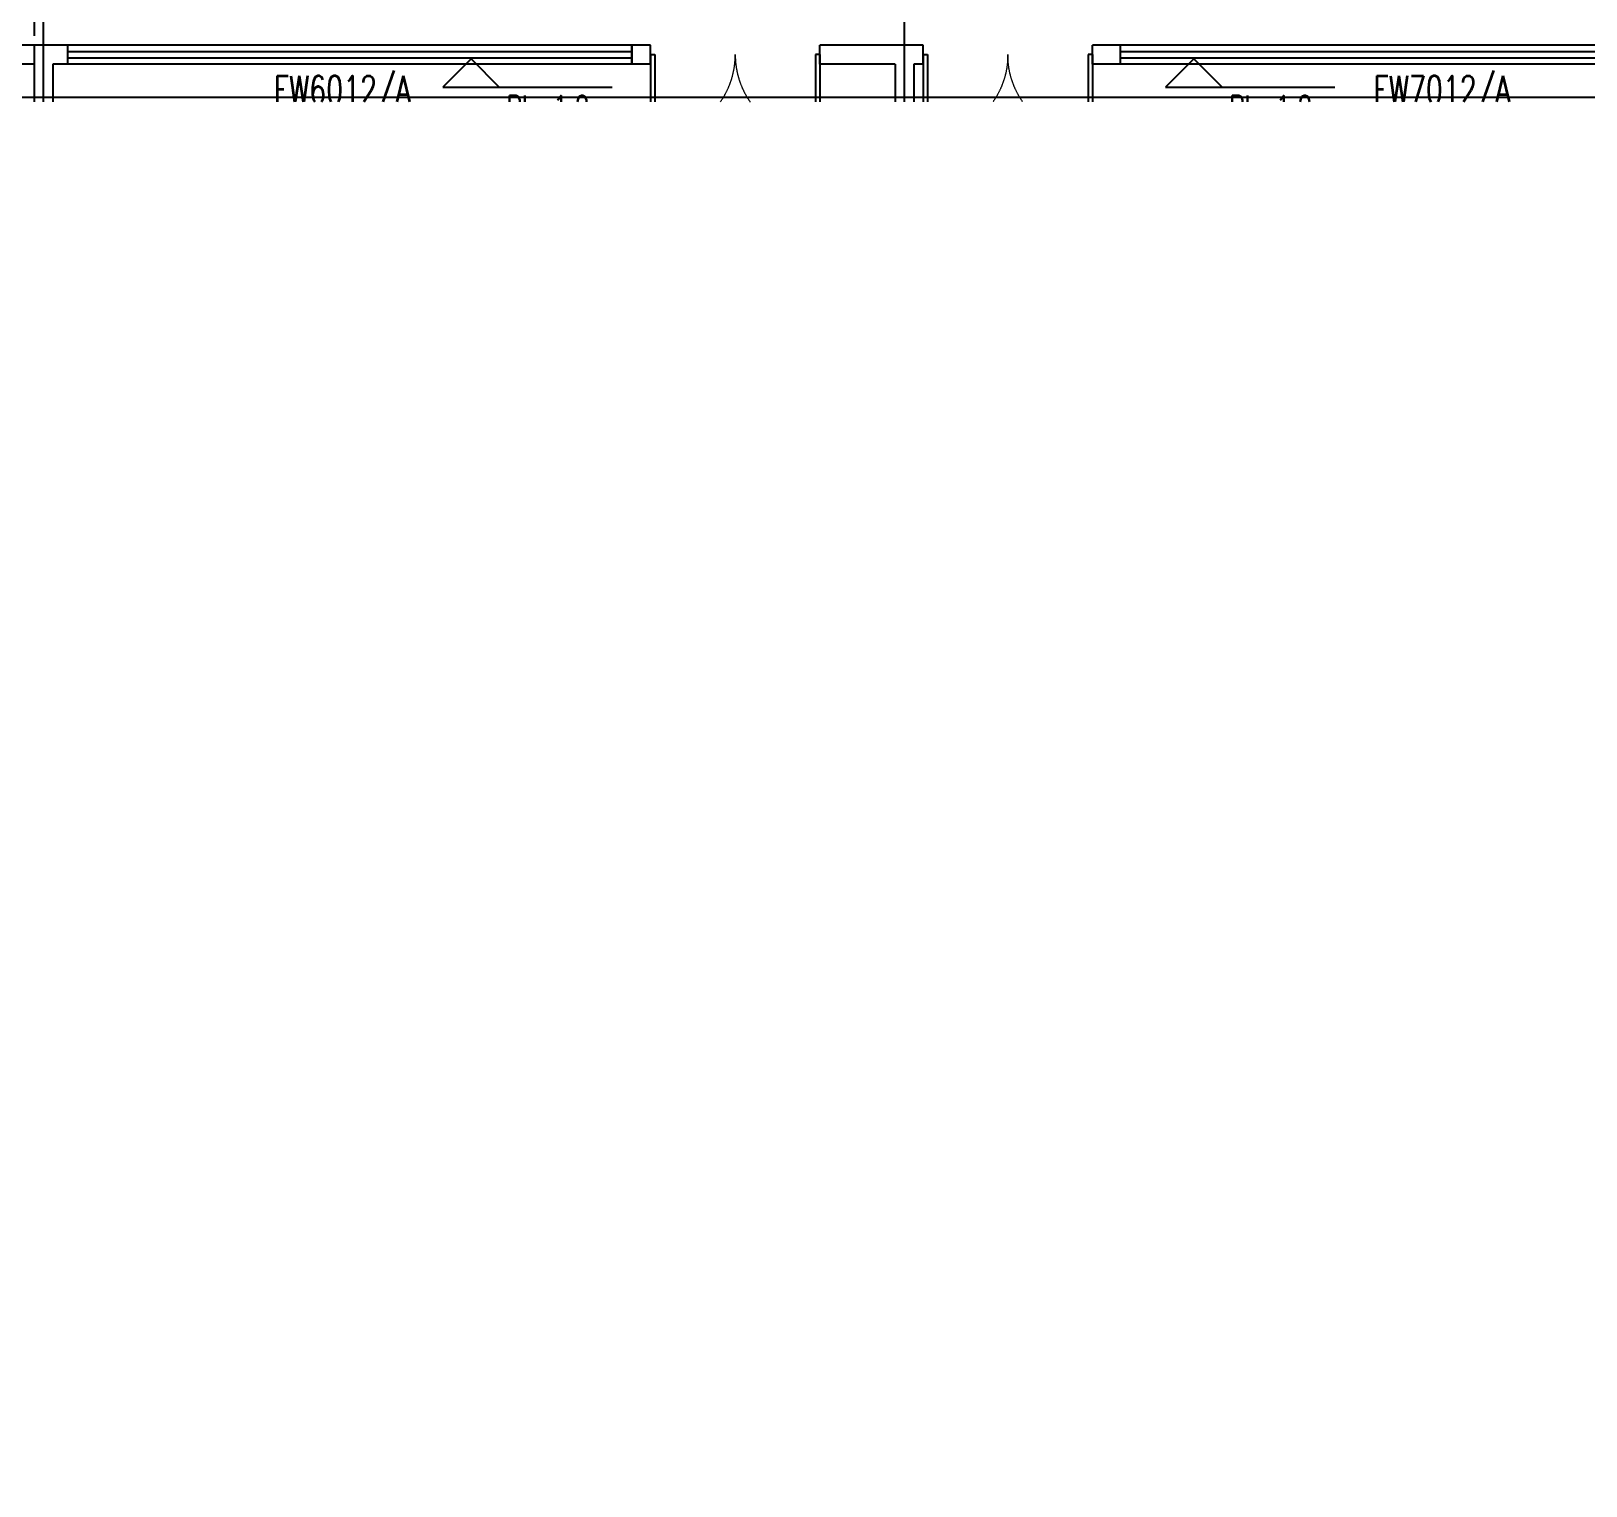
# Model space of a CAD drawing. Extents: x -621157 to 1764546, y -106808 to 741893.
# Drawn here: x 579277 to 595819, y 7495 to 22973 of the extents above; entities that cross this region are included whole.
import ezdxf
from ezdxf.xclip import XClip

# ---------------------------------------------------------------- set-up
doc = ezdxf.new("R2010")
doc.units = 0
doc.header["$LTSCALE"] = 1000
doc.header["$MEASUREMENT"] = 0
doc.header["$XCLIPFRAME"] = 0
doc.linetypes.add('XREF-A-101-平面图_t3$0$DASH', pattern=[0.35, 0.25, -0.1])
doc.linetypes.add('XREF-A-101-平面图_t3$0$DOTE', pattern=[2.42, 2, -0.2, 0.02, -0.2])
for name, color, linetype in [('0-底图', 7, 'Continuous'), ('XREF-A-101-平面图_t3$0$A-DIM_ELEV', 8, 'Continuous'), ('XREF-A-101-平面图_t3$0$A-DOTE', 8, 'Continuous'), ('XREF-A-101-平面图_t3$0$A-DRWD', 8, 'Continuous'), ('XREF-A-101-平面图_t3$0$A-DRWD-TEXT', 8, 'Continuous'), ('XREF-A-101-平面图_t3$0$A-GROUND', 8, 'Continuous'), ('XREF-A-101-平面图_t3$0$A-WALL', 8, 'Continuous'), ('XREF-A-101-平面图_t3$0$A-WINDOW', 8, 'Continuous'), ('电-折断线', 3, 'Continuous')]:
    doc.layers.add(name, color=color, linetype=linetype)
doc.styles.add('XREF-A-101-平面图_t3$0$A-STANDARD', font='SIMPLEX', dxfattribs={"bigfont": 'GBCBIG'})
doc.styles.add('XREF-A-101-平面图_t3$0$A-WIN-LABEL', font='SIMPLEX', dxfattribs={"bigfont": 'GBCBIG'})

# ---------------------------------------------------------------- blocks, each defined once
blk = doc.blocks.new('XREF-A-101-平面图_t3$0$轴网(2)')
at = {"layer": 'XREF-A-101-平面图_t3$0$A-DOTE', "linetype": 'XREF-A-101-平面图_t3$0$DOTE'}
for p, q in [((38340, -3300), (38340, 43300)), ((47500, -3300), (47500, 43300))]:
    blk.add_line(p, q, dxfattribs=at)
blk = doc.blocks.new('XREF-A-101-平面图_t3$0$DOOR2DLIB$SYSLIB$00000108')
at = {"color": 0}
for p, q in [((-0.5, 0), (-0.5, 0.4875)), ((-0.475, 0.4875), (-0.5, 0.4875)), ((-0.475, 0), (-0.475, 0.4875)), ((0.475, 0), (0.475, 0.4875)), ((0.475, 0.4875), (0.5, 0.4875)), ((0.5, 0), (0.5, 0.4875)), ((-0.5, 0), (-0.475, 0)), ((0.5, 0), (0.475, 0))]:
    blk.add_line(p, q, dxfattribs=at)
at = {"color": 0, "lineweight": 13}
for centre, start, end in [((-0.4875, 0), 0, 88.53072), ((0.4875, 0), 91.46928, 180)]:
    blk.add_arc(centre, 0.4875, start, end, dxfattribs=at)
blk = doc.blocks.new('XREF-A-101-平面图_t3$0$WINDOW2DLIB$DYNSTYLE$00000005')
at = {"color": 0}
for points in [[(-0.5, 0.5), (-0.5, -0.5)], [(-0.5, 0.5), (0.5, 0.5)], [(0.5, -0.5), (0.5, 0.5)], [(0.5, 0.1667), (-0.5, 0.1667)], [(0.5, -0.1667), (-0.5, -0.1667)], [(-0.5, -0.5), (0.5, -0.5)]]:
    blk.add_lwpolyline(points, dxfattribs=at)
blk = doc.blocks.new('XREF-A-101-平面图_t3')
at = {"layer": 'XREF-A-101-平面图_t3$0$A-DIM_ELEV'}
for p, q in [((242890, 127155), (242590, 126855)), ((242890, 127155), (243190, 126855)), ((250579, 127155), (250279, 126855)), ((250579, 127155), (250879, 126855)), ((242590, 126855), (244390, 126855)), ((250279, 126855), (252079, 126855))]:
    blk.add_line(p, q, dxfattribs=at)
at = {"layer": 'XREF-A-101-平面图_t3$0$A-GROUND', "linetype": 'XREF-A-101-平面图_t3$0$DASH'}
blk.add_lwpolyline([(238240, 139200), (238240, 100400)], dxfattribs=at)
at = {"layer": 'XREF-A-101-平面图_t3$0$A-WALL'}
for p, q in [((238340, 127300), (237900, 127300)), ((238600, 127300), (238340, 127300)), ((244800, 127300), (244600, 127300)), ((247500, 127300), (246600, 127300)), ((247700, 127300), (247500, 127300)), ((249800, 127300), (249500, 127300)), ((238240, 127100), (237900, 127100)), ((238240, 127100), (238240, 119900)), ((238600, 127100), (238440, 127100)), ((238440, 127100), (238440, 120100)), ((244800, 127100), (244600, 127100)), ((247400, 127100), (246600, 127100)), ((247400, 127100), (247400, 120400)), ((247600, 127100), (247600, 120400)), ((247700, 127100), (247600, 127100)), ((249800, 127100), (249500, 127100))]:
    blk.add_line(p, q, dxfattribs=at)
for points in [[(238600, 127100), (238600, 127300)], [(244600, 127100), (244600, 127300)], [(244800, 127100), (244800, 127300)], [(246600, 127100), (246600, 127300)], [(247700, 127100), (247700, 127300)], [(249500, 127100), (249500, 127300)], [(249800, 127100), (249800, 127300)]]:
    blk.add_lwpolyline(points, dxfattribs=at)
at = {"layer": 'XREF-A-101-平面图_t3$0$A-DOTE'}
blk.add_blockref('XREF-A-101-平面图_t3$0$轴网(2)', (200000, 100000), dxfattribs=at)
at = {"layer": 'XREF-A-101-平面图_t3$0$A-DRWD'}
ref = blk.add_blockref('XREF-A-101-平面图_t3$0$WINDOW2DLIB$DYNSTYLE$00000005', (241600, 127200), dxfattribs=dict(at, xscale=6000, yscale=-200, zscale=6000, rotation=180))
ref.add_attrib('A0', 'FW6012/A', (240790, 126676), dxfattribs={"layer": 'XREF-A-101-平面图_t3$0$A-DRWD-TEXT', "height": 297.5, "style": 'XREF-A-101-平面图_t3$0$A-WIN-LABEL', "width": 0.705882})
ref = blk.add_blockref('XREF-A-101-平面图_t3$0$WINDOW2DLIB$DYNSTYLE$00000005', (253300, 127200), dxfattribs=dict(at, xscale=7000, yscale=-200, zscale=7000, rotation=180))
ref.add_attrib('A0', 'FW7012/A', (252490, 126676), dxfattribs={"layer": 'XREF-A-101-平面图_t3$0$A-DRWD-TEXT', "height": 297.5, "style": 'XREF-A-101-平面图_t3$0$A-WIN-LABEL', "width": 0.705882})
at = {"layer": 'XREF-A-101-平面图_t3$0$A-WINDOW', "yscale": 1800, "rotation": 180}
for p, xscale, zscale in [((245700, 127200), 1800, 1800), ((248600, 127200), -1800, -1800)]:
    blk.add_blockref('XREF-A-101-平面图_t3$0$DOOR2DLIB$SYSLIB$00000108', p, dxfattribs=dict(at, xscale=xscale, zscale=zscale))
at = {"layer": 'XREF-A-101-平面图_t3$0$A-DIM_ELEV', "color": 7, "style": 'XREF-A-101-平面图_t3$0$A-STANDARD', "width": 0.705882}
for p in [(243268, 126510), (250957, 126510)]:
    blk.add_text('BL=1.0m', height=255, dxfattribs=at).set_placement(p)

msp = doc.modelspace()

# ---------------------------------------------------------------- block references
at = {"layer": '0-底图'}
ref = msp.add_blockref('XREF-A-101-平面图_t3', (341069, -104477), dxfattribs=at)
XClip(ref).set_block_clipping_path([(188448.3743934482, 126697.923506411), (279528.158095957, 147598.6090894251)])

# ---------------------------------------------------------------- next in the draw order: linework, layer by layer
at = {"layer": '电-折断线'}
msp.add_lwpolyline([(534469, 22271), (574207, 22271), (574283, 22481), (574357, 22061), (574432, 22271), (614169, 22271)], dxfattribs=at)

doc.saveas('drawing.dxf')
